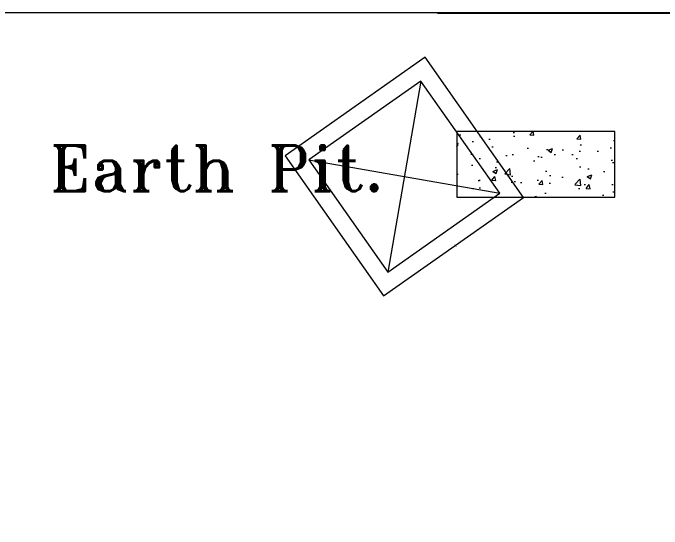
# Model space of a CAD drawing. Extents: x 227908 to 346795, y -79583 to 2597.
# Drawn here: x 238305 to 242747, y -9640 to -6111 of the extents above; entities that cross this region are included whole.
import ezdxf

# ---------------------------------------------------------------- set-up
doc = ezdxf.new("R2010")
doc.units = 0
doc.header["$LTSCALE"] = 3
doc.header["$MEASUREMENT"] = 0
doc.header["$PDMODE"] = 2
doc.header["$PDSIZE"] = -100
doc.linetypes.add('ACAD_ISO04W100', pattern=[30.5, 24, -3, 0.5, -3])
doc.layers.get('0').update_dxf_attribs({"linetype": 'CONTINUOUS'})
doc.layers.get('DEFPOINTS').update_dxf_attribs({"linetype": 'CONTINUOUS'})
for name, color, linetype in [('COL 02 - 08', 178, 'CONTINUOUS'), ('HATCH 1', 172, 'CONTINUOUS'), ('SITE BSMNT', 5, 'ACAD_ISO04W100'), ('SITE GR', 5, 'CONTINUOUS'), ('TEXT', 4, 'CONTINUOUS'), ('VP', 7, 'CONTINUOUS'), ('WIN', 7, 'CONTINUOUS')]:
    doc.layers.add(name, color=color, linetype=linetype)
doc.styles.add('12IN', font='isocpeur.ttf', dxfattribs={"width": 0.8, "height": 12})
doc.styles.add('RT', font='ROMANT.SHX')
doc.dimstyles.new('12IN', dxfattribs={"dimtxt": 0.18, "dimasz": 4, "dimexe": 0.18, "dimexo": 3, "dimgap": 3, "dimtad": 1, "dimdec": 0, "dimzin": 3, "dimdsep": 46, "dimlunit": 4, "dimtxsty": '12IN', "dimblk": 'OPEN90', "dimcen": 0.09, "dimclrd": 172, "dimclre": 172, "dimclrt": 176, "dimadec": 0, "dimazin": 0, "dimtfac": 1, "dimtdec": 0, "dimtofl": 0, "dimtmove": 0, "dimatfit": 3, "dimfxl": 1, "dimtolj": 1, "dimtzin": 0, "dimarcsym": 0})

# ---------------------------------------------------------------- blocks, each defined once
blk = doc.blocks.new('_Open90')
at = {"color": 0, "linetype": 'ByBlock', "lineweight": -2}
for p, q in [((0, 0), (-1, 0)), ((-0.5, 0.5), (0, 0)), ((0, 0), (-0.5, -0.5))]:
    blk.add_line(p, q, dxfattribs=at)
blk = doc.blocks.new('*D137')
at = {"layer": 'DEFPOINTS', "color": 0}
for p in [(241208, -6111), (244439.2, -6111), (241163, -10611)]:
    blk.add_point(p, dxfattribs=at)
at = {"layer": 'WIN', "color": 172, "lineweight": -2}
for p, q in [((241211, -6111), (244439.4, -6111)), ((244439.2, -10607), (244439.2, -6115)), ((241166, -10611), (244439.4, -10611))]:
    blk.add_line(p, q, dxfattribs=at)
at = {"layer": 'WIN', "color": 172, "lineweight": -2, "xscale": 4, "yscale": 4, "zscale": 4}
for p, rotation in [((244439.2, -6111), 90), ((244439.2, -10611), 270)]:
    blk.add_blockref('_Open90', p, dxfattribs=dict(at, rotation=rotation))
at = {"layer": 'WIN', "color": 176, "lineweight": 13, "insert": (244430.2, -8361), "char_height": 12, "attachment_point": 5, "rotation": 90, "style": '12IN'}
blk.add_mtext('\\A1;375\'-0"', dxfattribs=at)

msp = doc.modelspace()

# ---------------------------------------------------------------- hatches: boundary and pattern name
at = {"layer": 'HATCH 1', "lineweight": 13}
h = msp.add_hatch(dxfattribs=at)
h.set_pattern_fill('AR-CONC', color=0, scale=45, style=0)
h.set_pattern_definition([(50, (234863.01, -37970.96), (322.767, -28.2385), [33.75, -371.25]), (355, (234863, -37970.96), (-62.438, 338.4865), [27, -297]), (100.4514, (234889.9, -37973.3), (260.3292, 310.2478), [28.683, -315.514]), (46.1842, (234863, -37880.96), (480.2585, -74.4836), [50.625, -556.875]), (96.6356, (234903.04, -37887.16), (420.598, 438.353), [43.025, -473.271]), (351.1842, (234863, -37880.96), (420.598, 438.353), [40.5, -445.5]), (21, (234908.01, -37903.46), (268.6082, -181.1785), [33.75, -371.25]), (326, (234908, -37903.46), (109.492, 326.3175), [27, -297]), (71.4514, (234930.4, -37918.56), (378.1002, 145.1387), [28.683, -315.514]), (37.5, (234863.01, -37970.96), (5.47193, 149.80223), [0, -293.4, 0, -301.5, 0, -298.125]), (7.5, (234863.01, -37970.96), (118.3813, 177.4853), [0, -171.9, 0, -286.65, 0, -113.625]), (327.5, (234762.66, -37970.96), (240.2201, -10.1497), [0, -112.5, 0, -351, 0, -465.75]), (317.5, (234717.66, -37970.96), (262.4338, 45.0472), [0, -146.25, 0, -233.1, 0, -330.75])])
h.paths.add_polyline_path([(242423.01356, -6920.95741), (241343.01356, -6920.95741), (241343.01356, -7370.95741), (242423.01356, -7370.95741)])

# ---------------------------------------------------------------- linework, layer by layer
at = {"layer": 'COL 02 - 08', "color": 0, "lineweight": 13}
msp.add_lwpolyline([(241343.01356, -7370.95741), (242423.01356, -7370.95741), (242423.01356, -6920.95741), (241343.01356, -6920.95741)], close=True, dxfattribs=at)
at = {"layer": 'SITE BSMNT', "color": 0, "lineweight": 13, "ltscale": 0.025}
msp.add_line((289763.01356, -6110.95741), (235763.01356, -6110.95741), dxfattribs=at)
msp.add_line((289763.01356, -6110.95741), (235763.01356, -6110.95741), dxfattribs=at)
at = {"layer": 'SITE GR', "color": 0, "lineweight": 13, "ltscale": 0.025}
msp.add_line((289763.01356, -6110.95741), (235763.01356, -6110.95741), dxfattribs=at)
at = {"layer": 'VP', "color": 0, "lineweight": 13}
for p, q in [((241097.10976, -6576.96443), (240869.48092, -7883.10286)), ((240330.22612, -7116.21923), (241636.36456, -7343.84807))]:
    msp.add_line(p, q, dxfattribs=at)
for points in [[(241125.56337, -6413.69713), (240166.95882, -7087.76562), (240841.02732, -8046.37017), (241799.63186, -7372.30167)], [(241097.10976, -6576.96443), (240330.22612, -7116.21923), (240869.48092, -7883.10286), (241636.36456, -7343.84807)]]:
    msp.add_lwpolyline(points, close=True, dxfattribs=at)
msp.add_lwpolyline([(241336.78375, -7700.67953, 0, 328.125, 0), (241751.73534, -8297.4227, 0, 0, 0), (244693.67574, -12481.20739, 0, 0, 0)], format="xyseb", dxfattribs=at)

# ---------------------------------------------------------------- texts
at = {"layer": 'TEXT', "color": 0, "lineweight": 13, "insert": (238556.96372, -7018.33227), "char_height": 311.031664, "width": 391540.9733477, "attachment_point": 1, "style": 'RT'}
msp.add_mtext('Earth Pit.', dxfattribs=at)

# ---------------------------------------------------------------- dimensions: what is measured, and where the dimension line sits
at = {"layer": 'WIN', "color": 0, "lineweight": 13}
dim = msp.add_linear_dim(base=(244439.24347, -6110.95741), p1=(241163.01356, -10610.95741), p2=(241208.01356, -6110.95741), angle=90, dimstyle='12IN', dxfattribs=at)
dim.commit()
dim.dimension.update_dxf_attribs({"geometry": '*D137', "text_midpoint": (244430.24347, -8360.95741)})

doc.saveas('drawing.dxf')
